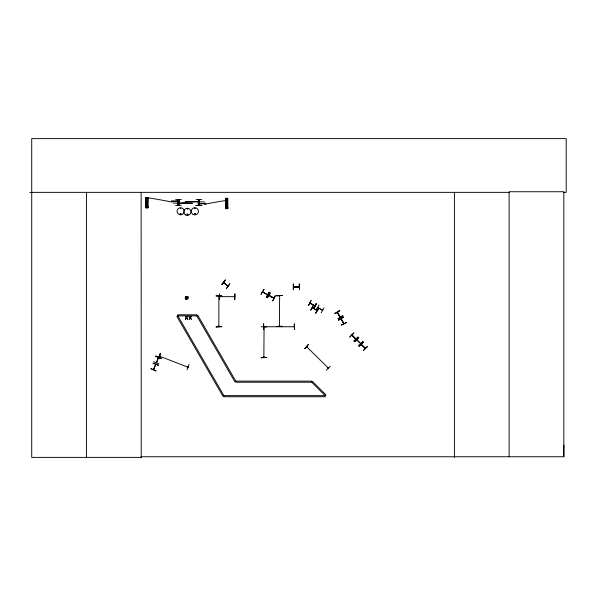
<?xml version="1.0" encoding="UTF-8"?>
<svg xmlns="http://www.w3.org/2000/svg" width="596" height="596" viewBox="0 0 596 596"><rect width="100%" height="100%" fill="white"/><g stroke="black" fill="none" stroke-linecap="round" stroke-linejoin="round"><path stroke-width="0.89" d="M563.414 192.352L566.2 192.352L566.2 138.615L31.722 138.615L31.722 457.385L141.222 457.385L141.148 456.76L563.823 456.76L563.905 445.234M268.893 295.497L273.929 298.104M312.177 307.797L316.99 310.613M312.825 307.938L312.349 307.648M310.099 302.999L314.897 305.733M317.206 310.471L312.408 307.633M317.683 307.625L322.555 310.419M306.687 346.827L307.052 347.103M306.687 346.745L328.359 368.097M365.221 348.436L361.236 344.369L365.132 348.355M365.363 348.183L361.221 344.399M219.09 296.637L218.859 296.123M218.792 326.109L218.799 326.504M263.857 327.651L264.08 327.033L263.857 357.518L263.849 356.885M264.05 357.518L263.819 357.004M279.412 295.795L279.621 296.428L279.643 295.81M279.42 326.295L279.412 325.662L279.643 326.273M279.643 326.168L279.643 325.677M180.089 213.808C181.042 215.789 181.333 212.444 180.178 213.696M187.688 208.965L187.077 208.883L187.673 208.883M187.762 214.605C187.077 213.212 186.913 215.573 187.68 214.672M187.882 214.635C187.062 212.511 186.526 216.355 187.941 214.508M194.311 213.949C195.741 212.288 195.16 215.596 194.363 214.083M195.235 214.053C194.661 212.586 194.236 215.119 195.19 214.038M155.787 364.484L153.552 369.639L155.608 364.335M158.499 357.6L156.457 362.778M186.511 298.901L187.68 298.082L186.861 296.905L185.691 297.732L186.511 298.901L186.66 298.067M186.712 297.747L186.861 296.905M223.582 282.482L224.118 282.906M218.821 326.109L218.859 326.623L218.859 296.182L218.821 296.726M264.073 357.436L263.849 356.944M279.382 325.781L279.412 326.236L279.636 295.869M199.22 202.692L198.602 202.752L198.721 202.119M351.744 335.086L355.782 339.087M340.033 317.117L337.299 312.252M337.582 312.751L337.5 312.155M339.839 316.774L340.316 317.087M343.75 323.695L340.986 318.785L343.75 323.658M160.331 353.324L158.581 358.755L160.309 353.316M158.543 358.74L160.57 353.413M160.115 356.155L159.564 356.214M187.941 367.24L187.598 366.786M189.036 364.461L187.084 369.811M153.045 363.337L158.387 365.326M153.679 361.712L158.961 363.851M158.268 357.399L156.495 362.681M161.047 358.464L155.854 356.11L161.062 358.427M178.211 202.297L178.279 202.752M263.797 326.563L264.311 326.817M298.603 287.063L298.723 286.669M260.966 294.23L263.812 289.298M261.145 294.335L264.065 289.44M262.635 292.092L267.492 294.893M267.246 297.687L270.122 292.763M267.455 297.806L270.301 292.874M308.512 305.48L311.149 300.429L308.579 305.517M313.399 305.1L310.799 310.173M310.732 310.136L313.645 305.241M316.61 303.58L313.764 308.512L316.357 303.431M315.977 309.793L319.091 305.01M315.746 313.034L318.584 308.095M315.805 313.064L318.614 308.11M318.853 308.251L315.731 313.027M321.184 312.796L324.045 307.871M180.893 214.225C180.998 212.675 179.672 214.642 180.789 214.247M293.776 326.824L294.29 326.563L293.776 326.504M221.764 284.545L225.4 280.157M224.022 282.847L223.835 282.355M223.701 282.325L227.963 286.117M293.605 286.728L299.125 286.989M299.162 286.952L293.605 286.929L299.244 287.056M186.034 298.678L186.585 298.03M187.338 297.128L186.794 297.784L187.636 297.56M223.664 282.526L227.918 286.177L223.627 282.549L227.918 286.073L227.553 285.812M327.934 367.672L328.165 368.224M326.28 370.22L330.34 366.227M349.785 336.971L353.786 332.918M351.931 334.907L355.745 339.131M357.868 337.001L353.897 341.083M354.046 341.232L358.069 337.202M354.59 341.568L358.636 337.56M354.754 341.731L358.785 337.709M362.919 341.843L358.896 345.874L362.867 341.791L363.314 342.283L359.276 346.298L358.837 345.822M363.068 341.992L359.06 346.045L363.113 342.074M367.374 346.336L363.374 350.396M363.523 350.545L367.546 346.514M180.774 208.6L180.536 208.034L180.692 208.607M195.019 208.6L194.706 208.064L194.929 208.607M262.687 291.824L267.567 294.64M268.997 295.288L273.855 298.03M317.728 307.394L322.6 310.188M317.079 310.658L316.662 310.158M339.705 310.531L334.915 313.63L339.69 310.509M334.9 313.593L339.809 310.71M337.329 312.371L340.145 317.191L337.552 312.244M342.715 315.746L337.925 318.838L342.7 315.716M338.55 320.074L343.49 317.221M341.441 325.073L346.514 322.466L341.419 325.036M159.683 356.021L160.16 356.199M159.609 356.207L187.993 367.21M314.882 305.986L310.009 303.193M185.736 298.253L186.533 297.963M306.784 346.559L307.171 346.902M146.914 207.49L146.758 207.199M226.555 208.25L226.555 208.503M187.591 366.816L188.053 366.994L187.487 367.084M356.937 339.75L360.878 343.691M360.781 343.877L356.818 339.951M341.128 318.629L343.944 323.516M219.499 293.91L219.373 299.609M175.596 199.653L181.296 199.578M172.9 201.113L177.653 201.068L172.907 201.433M177.653 201.15L179.061 201.143M177.653 201.314L179.061 201.299M178.152 202.178L178.785 202.171M178.152 202.416L178.785 202.409M178.159 202.573L178.793 202.565M178.159 202.811L178.793 202.804M173.145 203.139L184.298 203.042M178.86 203.221L178.308 203.541M178.308 203.251L187.643 203.199L178.308 203.512M181.348 205.315L175.649 205.441M216.102 295.825L221.801 295.817M216.11 296.063L221.801 296.026M263.462 323.814L263.521 329.514M282.362 326.273L276.671 326.385M276.671 326.601L282.362 326.563M261.1 326.75L266.799 326.921M293.716 326.563L294.215 326.541M294.625 329.506L294.312 323.814L294.603 329.506M261.108 357.57L266.799 357.496L261.108 357.824M29.8 192.575L31.722 192.568M31.722 192.352L509.118 192.352M227.776 198.341L225.579 198.349L225.579 208.645L227.776 208.63L227.724 198.341M145.856 198.513L147.756 198.513M145.856 199.206L147.756 199.206M225.728 199.399L227.627 199.399M196.069 199.585L201.768 199.504M225.728 200.092L227.627 200.092M145.856 200.249L147.756 200.249M145.849 201.18L147.748 201.18M225.728 201.135L227.627 201.135M198.535 201.388L199.094 201.388L198.535 201.701M199.094 201.448L189.751 201.642M199.094 201.642L185.281 201.701L194.683 201.642M193.097 201.828L204.249 201.828M198.602 202.119L199.235 202.119M225.72 202.066L227.62 202.066M145.849 202.223L147.748 202.223M198.602 202.357L199.235 202.357M198.602 202.513L199.235 202.513M225.72 203.109L227.62 203.109M204.473 203.534L199.727 203.534L204.473 203.862M198.319 203.623L199.727 203.623M198.319 203.78L199.727 203.78M196.069 205.359L201.768 205.322M145.856 206.7L147.756 206.7M145.536 206.998L148.069 206.998M145.536 207.08L148.069 207.08M225.728 207.587L227.627 207.587M145.707 207.758L147.905 207.751L147.905 197.455L145.707 197.47L145.871 207.758M225.407 207.885L227.94 207.885M225.407 207.959L227.94 207.959M293.225 283.979L293.254 289.678M299.244 283.979L299.527 289.678M299.557 289.678L299.281 283.979M219.537 296.659L234.727 296.659M263.857 326.757L294.23 326.757M185.691 297.732L186.526 297.873M186.846 297.933L187.68 298.082M187.457 367.009L187.934 367.188M155.839 356.132L161.151 358.196M155.765 356.334L161.076 358.39M153.15 363.068L158.462 365.125M178.666 202.23L178.733 202.685M312.304 307.566L317.161 310.374M270.003 296.07L272.834 297.709M185.907 297.255L186.563 297.799M186.809 298.007L187.464 298.559M353.838 332.97L349.815 337.001M351.938 334.959L355.864 338.841M186.339 296.95L186.63 297.754M186.742 298.06L187.032 298.857M264.08 357.004L264.05 357.458M179.053 199.638L179.128 205.329M178.763 199.638L178.815 205.337M178.13 199.645L178.137 205.344M177.839 199.645L177.861 205.344M172.9 200.561L172.915 201.984M171.633 200.569L171.648 201.999A146.758 36.647 15.3 0 0 145.536 197.455M263.7 323.814L263.737 329.514M563.823 456.76L563.823 191.733L509.118 191.733L509.118 456.76M454.405 192.352L454.405 457.385M293.463 283.979L293.463 289.678M227.642 198.341L227.627 208.63M227.523 198.341L227.478 208.63M227.404 198.341L227.396 208.63M227.255 198.341L227.232 208.63M227.106 198.341L227.113 208.63M226.197 198.349L226.242 208.645M226.093 198.349L226.115 208.645M225.944 198.349L225.959 208.645L225.832 198.349M225.742 198.349L225.728 208.645M205.739 202.99L205.739 204.413M204.473 202.99L204.473 204.413M199.548 199.585L199.526 205.285M199.317 199.585L199.273 205.285M199.235 199.585L199.235 205.285M198.602 199.585L198.52 205.285M198.289 199.585L198.289 205.285M147.771 197.455L147.756 207.751M147.614 197.455L147.607 207.751M147.532 197.455L147.488 207.751M147.398 197.455L147.383 207.751M147.242 197.455L147.234 207.751M146.378 197.47L146.363 207.758M146.221 207.758L146.244 197.47L146.124 207.758M146.087 197.47L145.998 207.758M141.14 192.352L141.222 457.385M86.435 192.352L86.435 457.385M205.739 204.055A264.564 116.131 -23.3 0 1 227.016 200.33M184.052 212.206A3.554 3.554 0 0 1 178.338 214.009A3.554 3.554 0 0 1 179.12 208.071A3.554 3.554 0 0 1 184.171 211.289M146.393 201.59C146.914 203.206 147.644 200.457 146.393 201.59M226.264 202.476C226.778 204.093 227.516 201.344 226.264 202.476M150.989 368.648L156.182 371.003L150.974 368.686M269.027 292.308L266.419 297.382L268.997 292.286M275.3 295.758L272.73 300.853L275.3 295.758M316.394 303.453L313.548 308.385L316.424 303.476M187.308 316.349L186.578 317.526L185.401 316.349L186.332 317.847L185.378 319.352L186.555 318.152L187.747 319.352L186.801 317.832L187.74 316.349L187.308 316.349M191.003 316.349L190.273 317.526L189.096 316.349L190.027 317.847L189.074 319.352L190.251 318.152L191.443 319.352L190.496 317.832L191.443 316.349L191.003 316.349M225.214 280.008L221.824 284.597L225.214 280.008M229.847 283.845L226.458 288.434L229.847 283.845M308.49 344.384L304.712 348.66L308.49 344.384M185.475 296.592C183.844 303.93 192.933 295.527 185.475 296.592M312.49 381.44L311.708 382.222L235.763 382.222L235.763 381.12L197.79 315.344L196.829 315.895L177.846 315.895L176.885 316.454L222.904 396.161L223.865 395.61L177.846 315.895L177.846 314.792L196.829 314.792L196.829 315.895L234.802 381.671L235.763 381.12L311.708 381.12L311.708 382.222L325.133 395.647L325.133 396.757L223.865 396.757L223.865 395.647L325.133 395.647L325.923 394.865L312.49 381.44M343.363 317.005L338.573 320.104L343.348 316.983M234.906 293.902L234.764 299.602L234.906 293.902M282.362 295.46L276.663 295.81L282.362 295.46M221.801 326.608L216.11 326.958L221.801 326.608M192.396 203.161L182.987 203.161L192.396 203.221M201.768 205.285L196.069 205.598L201.768 205.285M185.609 214.925A3.561 3.561 0 0 0 190.944 211.841A3.561 3.561 0 0 0 185.609 208.756A3.561 3.561 0 0 0 185.609 214.925M193.059 214.411A3.606 3.606 0 0 0 198.461 211.289A3.606 3.606 0 0 0 193.059 208.168A3.606 3.606 0 0 0 193.059 214.411"/></g></svg>
